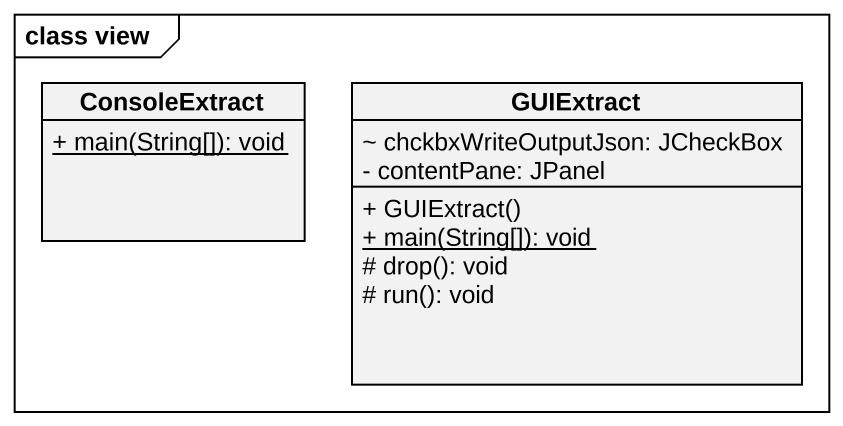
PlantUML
@startuml
mainframe class view
hide circle
hide empty members
skinparam classAttributeIconSize 0
class ConsoleExtract {
  {static} + main(String[]): void
}
class GUIExtract {
  ~ chckbxWriteOutputJson: JCheckBox
  - contentPane: JPanel
  + GUIExtract()
  {static} + main(String[]): void
  # drop(): void
  # run(): void
}
@enduml
